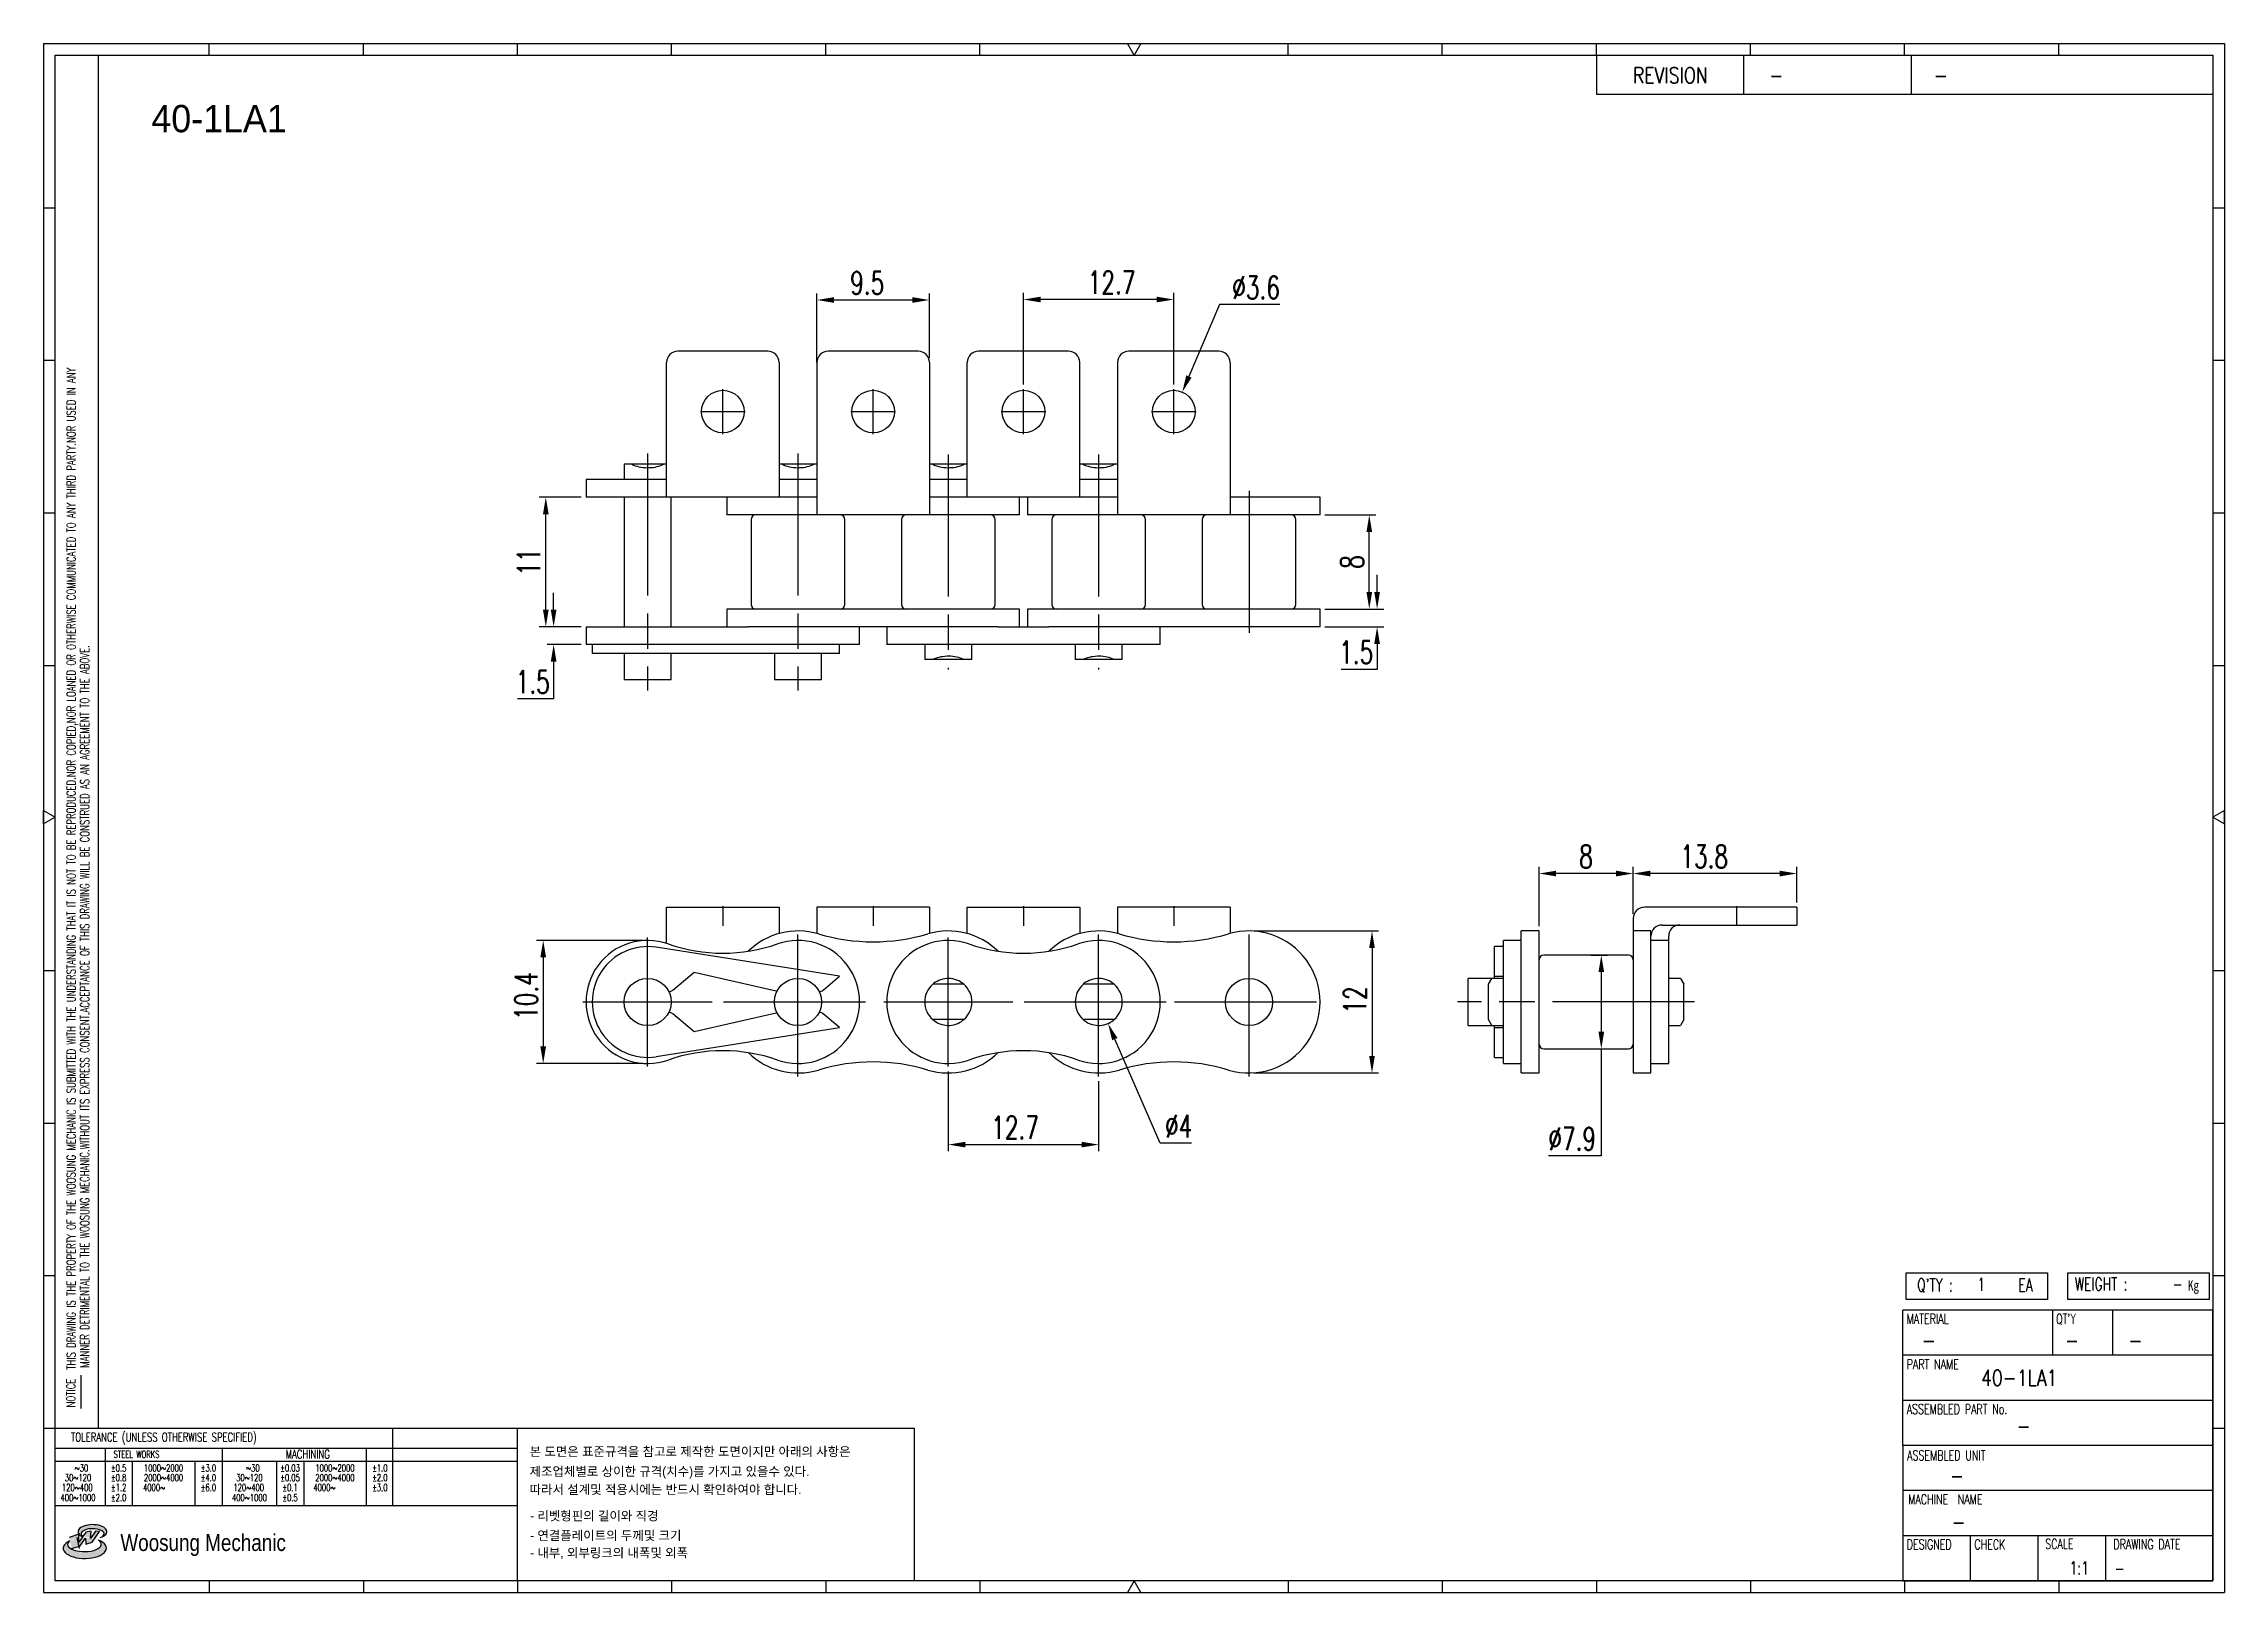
# Model space of a CAD drawing. Header units: millimetres. Extents: x 333 to 518, y 59 to 190.
import ezdxf
from ezdxf.enums import TextEntityAlignment as Align

# ---------------------------------------------------------------- set-up
doc = ezdxf.new("R2010")
doc.units = ezdxf.units.MM
doc.linetypes.add('AM_ISO08W050', pattern=[18, 12, -1.5, 3, -1.5])
doc.layers.get('Defpoints').update_dxf_attribs({"color": 80})
doc.layers.add('CL1', color=140, linetype='AM_ISO08W050', lineweight=25)
for name, color, linetype in [('S-DIM', 7, 'Continuous'), ('TITLE', 7, 'Continuous'), ('도면레이아웃', 7, 'Continuous')]:
    doc.layers.add(name, color=color, linetype=linetype)
doc.styles.add('HAN', font='ROMANS.shx', dxfattribs={"width": 0.7, "bigfont": 'whgtxt.shx'})
doc.styles.add('HKD_ST2', font='romans.shx', dxfattribs={"width": 0.7, "height": 4, "bigfont": '@extfont2.shx'})
doc.styles.add('HSG', font='SIMPLEX.shx', dxfattribs={"width": 0.7, "bigfont": 'HSG.shx'})
doc.styles.add('MtXpl_', font='Gulim.ttf')
doc.styles.add('SLDTEXTSTYLE4', font='arial.ttf', dxfattribs={"width": 0.8})
doc.dimstyles.new('AP0.8', dxfattribs={"dimscale": 0.8, "dimtxt": 2.4, "dimasz": 1.8, "dimexe": 0.7, "dimexo": 0.5, "dimgap": 0.6, "dimtad": 1, "dimtoh": 1, "dimdec": 1, "dimrnd": 0.01, "dimzin": 9, "dimdsep": 46, "dimtxsty": 'HSG', "dimcen": 0, "dimclrd": 251, "dimclre": 251, "dimclrt": 60, "dimazin": 2, "dimtp": 1, "dimtm": 1, "dimtfac": 0.5, "dimtdec": 1, "dimtofl": 0, "dimtmove": 0, "dimatfit": 3, "dimfxl": 0, "dimtvp": 1, "dimtolj": 2, "dimlwd": -1, "dimlwe": -1, "dimarcsym": 0})

# ---------------------------------------------------------------- blocks, each defined once
blk = doc.blocks.new('MAST')
at = {"layer": '도면레이아웃'}
h = blk.add_hatch(color=10, dxfattribs=at)
h.paths.add_polyline_path([(1.544, 35.177), (1.554, 34.966), (1.779, 35.034), (2.054, 35.422), (1.908, 35.446), (1.728, 35.167), (1.741, 35.439), (1.547, 35.405), (1.292, 35.041), (1.295, 35.33), (0.943, 35.208), (1.03, 34.8), (1.336, 34.885)])
edge = h.paths.add_edge_path()
edge.add_ellipse((1.795, 35.421), major_axis=(-0.53, 0), ratio=0.487785, start_angle=122.36065, end_angle=403.39574)
edge.add_line((1.411, 35.244), (1.419, 35.261))
edge.add_ellipse((1.798, 35.344), major_axis=(-0.423, 0), ratio=0.444396, start_angle=131.58977, end_angle=386.19408, ccw=False)
edge = h.paths.add_edge_path()
edge.add_ellipse((1.512, 34.815), major_axis=(-0.793, 0), ratio=0.480113, start_angle=314.67633, end_angle=590.85213)
edge.add_ellipse((1.501, 34.958), major_axis=(-0.62, 0), ratio=0.43311, start_angle=331.7024, end_angle=574.42495, ccw=False)
at = {"color": 140}
for p, q in [((0, 90.118), (80.15, 90.118)), ((0, 90.118), (0, 33.191)), ((80.15, 90.118), (80.15, 33.191)), ((57.068, 89.693), (57.068, 88.246)), ((62.47, 89.693), (62.47, 88.246)), ((68.635, 89.693), (68.635, 88.246)), ((79.725, 88.246), (57.068, 88.246)), ((68.449, 43.961), (68.449, 44.936)), ((68.449, 44.936), (73.654, 44.936)), ((73.654, 44.936), (73.654, 43.961)), ((74.39, 43.961), (74.39, 44.936)), ((74.39, 44.936), (79.595, 44.936)), ((79.595, 44.936), (79.595, 43.961)), ((68.336, 38.59), (68.336, 43.563)), ((79.725, 43.563), (68.336, 43.563)), ((73.654, 43.961), (68.449, 43.961)), ((73.827, 43.563), (73.827, 41.905)), ((79.595, 43.961), (74.39, 43.961)), ((76.037, 43.563), (76.037, 41.905)), ((79.725, 38.59), (79.725, 43.563)), ((79.725, 41.905), (68.336, 41.905)), ((79.725, 40.248), (68.336, 40.248)), ((68.336, 38.59), (68.336, 33.616)), ((79.725, 38.59), (68.336, 38.59)), ((79.725, 33.616), (79.725, 38.59)), ((79.725, 36.932), (68.336, 36.932)), ((79.725, 35.274), (68.336, 35.274)), ((70.822, 33.616), (70.822, 35.274)), ((73.309, 33.616), (73.309, 35.274)), ((75.796, 33.616), (75.796, 35.274)), ((0, 33.191), (80.15, 33.191)), ((68.336, 33.616), (79.725, 33.616))]:
    blk.add_line(p, q, dxfattribs=at)
for p, q in [((6.089, 89.693), (6.089, 90.118)), ((11.753, 89.693), (11.753, 90.118)), ((17.418, 89.693), (17.418, 90.118)), ((23.082, 89.693), (23.082, 90.118)), ((28.746, 89.693), (28.746, 90.118)), ((34.411, 89.693), (34.411, 90.118)), ((45.739, 89.693), (45.739, 90.118)), ((51.404, 89.693), (51.404, 90.118)), ((57.068, 89.693), (57.068, 90.118)), ((62.732, 89.693), (62.732, 90.118)), ((68.397, 89.693), (68.397, 90.118)), ((74.061, 89.693), (74.061, 90.118)), ((0, 84.085), (0.425, 84.085)), ((79.725, 84.085), (80.15, 84.085)), ((0, 78.478), (0.425, 78.478)), ((79.725, 78.478), (80.15, 78.478)), ((0, 72.87), (0.425, 72.87)), ((79.725, 72.87), (80.15, 72.87)), ((0, 67.262), (0.425, 67.262)), ((79.725, 67.262), (80.15, 67.262)), ((0, 56.047), (0.425, 56.047)), ((79.725, 56.047), (80.15, 56.047)), ((0, 50.439), (0.425, 50.439)), ((79.725, 50.439), (80.15, 50.439)), ((0, 44.832), (0.425, 44.832)), ((79.725, 44.832), (80.15, 44.832)), ((1.377, 39.947), (1.377, 41.174)), ((0, 39.224), (0.425, 39.224)), ((79.725, 39.224), (80.15, 39.224)), ((6.089, 33.616), (6.089, 33.191)), ((11.753, 33.616), (11.753, 33.191)), ((17.418, 33.616), (17.418, 33.191)), ((23.082, 33.616), (23.082, 33.191)), ((28.746, 33.616), (28.746, 33.191)), ((34.411, 33.616), (34.411, 33.191)), ((45.739, 33.616), (45.739, 33.191)), ((51.404, 33.616), (51.404, 33.191)), ((57.068, 33.616), (57.068, 33.191)), ((62.732, 33.616), (62.732, 33.191)), ((68.397, 33.616), (68.397, 33.191)), ((74.061, 33.616), (74.061, 33.191))]:
    blk.add_line(p, q)
at = {"color": 2}
for p, q in [((2.017, 39.224), (2.017, 89.693)), ((0.425, 39.224), (17.418, 39.224)), ((0.425, 38.487), (17.418, 38.487)), ((2.257, 38.487), (2.257, 36.382)), ((6.557, 38.5), (6.557, 36.382)), ((11.857, 38.487), (11.857, 36.382)), ((12.816, 39.224), (12.816, 36.382)), ((17.418, 33.616), (17.418, 39.224)), ((0.425, 38.012), (17.418, 38.012)), ((3.257, 38.012), (3.257, 36.382)), ((5.557, 38.012), (5.557, 36.382)), ((8.557, 38.012), (8.557, 36.382)), ((9.557, 38.026), (9.557, 36.382)), ((0.425, 36.382), (17.418, 36.382))]:
    blk.add_line(p, q, dxfattribs=at)
for points in [[(40.075, 89.693), (39.83, 90.118), (40.32, 90.118)], [(0.425, 61.679), (0, 61.433), (0, 61.924)], [(79.725, 61.679), (80.15, 61.433), (80.15, 61.924)], [(40.075, 33.616), (39.83, 33.191), (40.32, 33.191)]]:
    blk.add_lwpolyline(points, close=True)
at = {"color": 140}
blk.add_lwpolyline([(0.425, 89.693), (79.725, 89.693), (79.725, 33.616), (0.425, 33.616)], close=True, dxfattribs=at)
at = {"layer": '도면레이아웃'}
for p, q in [((1.295, 35.33), (0.943, 35.208)), ((1.547, 35.405), (1.292, 35.041)), ((1.292, 35.041), (1.295, 35.33)), ((1.741, 35.439), (1.547, 35.405)), ((1.908, 35.446), (1.728, 35.167)), ((1.728, 35.167), (1.741, 35.439)), ((1.779, 35.034), (2.054, 35.422)), ((2.054, 35.422), (1.908, 35.446)), ((1.03, 34.8), (1.336, 34.885)), ((1.224, 35.208), (1.311, 34.8)), ((1.224, 35.208), (1.224, 35.208)), ((1.336, 34.885), (1.544, 35.177)), ((1.419, 35.261), (1.411, 35.244)), ((1.544, 35.177), (1.554, 34.966)), ((1.554, 34.966), (1.779, 35.034))]:
    blk.add_line(p, q, dxfattribs=at)
for centre, major_axis, ratio, start_param, end_param in [((1.795, 35.421), (-0.53, 0), 0.487785, 2.135596, 7.040584), ((1.798, 35.344), (-0.423, 0), 0.444396, 2.296675, 6.740358), ((1.512, 34.815), (-0.793, 0), 0.480113, 5.492138, 10.312315), ((1.501, 34.958), (-0.62, 0), 0.43311, 5.789299, 10.025607)]:
    blk.add_ellipse(centre, major_axis=major_axis, ratio=ratio, start_param=start_param, end_param=end_param, dxfattribs=at)
for s, height, style, width, p in [('REVISION', 0.5806, 'HAN', 0.8, (58.415, 88.664)), ('-', 0.581, 'HAN', 0.8, (63.426, 88.664)), ('-', 0.581, 'HAN', 0.8, (69.468, 88.664)), ("Q'TY : ", 0.4746, 'HKD_ST2', 0.7, (68.857, 44.253)), ('1', 0.475, 'HKD_ST2', 0.7, (71.071, 44.275)), ('EA', 0.4746, 'HKD_ST2', 0.7, (72.578, 44.253)), ('WEIGHT : ', 0.4746, 'HKD_ST2', 0.7, (74.65, 44.286)), ('-', 0.581, 'HAN', 0.8, (69.029, 42.157)), ('-', 0.581, 'HAN', 0.8, (74.289, 42.157)), ('-', 0.581, 'HAN', 0.8, (76.623, 42.157)), ('-', 0.581, 'HAN', 0.8, (72.515, 39.013)), ('-', 0.581, 'HAN', 0.8, (70.067, 37.189)), ('-', 0.581, 'HAN', 0.8, (70.126, 35.48)), ('1:1', 0.4746, 'HKD_ST2', 0.7, (74.458, 33.848)), ('-', 0.475, 'HKD_ST2', 0.7, (76.112, 33.837))]:
    blk.add_text(s, height=height, dxfattribs=dict(style=style, width=width)).set_placement(p)
at = {"color": 6, "style": 'HKD_ST2', "width": 0.7}
for s, p in [(' THIS DRAWING IS THE PROPERTY OF THE WOOSUNG MECHANIC IS SUBMITTED WITH THE UNDERSTANDING THAT IT IS NOT TO BE REPRODUCED.NOR COPIED,NOR LOANED OR OTHERWISE COMMUNICATED TO ANY THIRD PARTY.NOR USED IN ANY', (1.173, 41.217)), ('MANNER DETRIMENTAL TO THE WOOSUNG MECHANIC.WITHOUT ITS EXPRESS CONSENT.ACCEPTANCE OF THIS DRAWING WILL BE CONSTRUED AS AN AGREEMENT TO THE ABOVE.', (1.672, 41.447))]:
    blk.add_text(s, height=0.326266, rotation=90, dxfattribs=at).set_placement(p)
at = {"style": 'HKD_ST2', "width": 0.7}
blk.add_text('-', height=0.475, dxfattribs=at).set_placement((78.613, 44.286), align=Align.RIGHT)
at = {"color": 254, "style": 'HKD_ST2', "width": 0.7}
for s, height, p in [('MATERIAL', 0.3651, (68.474, 43.425)), ("QT'Y", 0.3651, (73.965, 43.425)), ('PART NAME', 0.3651, (68.474, 41.756)), ('ASSEMBLED PART No.', 0.36511, (68.474, 40.109)), ('ASSEMBLED UNIT', 0.36511, (68.49, 38.408)), ('MACHINE  NAME', 0.36511, (68.532, 36.794)), ('DESIGNED', 0.3651, (68.474, 35.136)), ('CHECK', 0.3651, (70.961, 35.136)), ('SCALE', 0.3651, (73.566, 35.153)), ('DRAWING DATE', 0.36511, (76.071, 35.141))]:
    blk.add_text(s, height=height, dxfattribs=at).set_placement(p, align=Align.TOP_LEFT)
at = {"style": 'HKD_ST2', "width": 0.7}
blk.add_text('NOTICE', height=0.3263, rotation=90, dxfattribs=at).set_placement((1.163, 39.988))
blk.add_text('TOLERANCE (UNLESS OTHERWISE SPECIFIED)', height=0.32627, dxfattribs=at).set_placement((4.417, 38.896), align=Align.MIDDLE_CENTER)
at = {"color": 4, "style": 'HKD_ST2', "width": 0.7}
for s, height, p in [('%%12630', 0.261, (1.389, 37.762)), ('1000%%1262000', 0.26101, (4.407, 37.762)), ('%%12630', 0.261, (7.689, 37.762)), ('1000%%1262000', 0.26101, (10.707, 37.762)), ('120%%126400', 0.26101, (1.237, 37.045)), ('30%%126120', 0.261, (1.263, 37.411)), ('4000%%126', 0.261, (4.061, 37.045)), ('2000%%1264000', 0.26101, (4.407, 37.411)), ('120%%126400', 0.26101, (7.537, 37.045)), ('30%%126120', 0.261, (7.563, 37.411)), ('4000%%126', 0.261, (10.321, 37.045)), ('2000%%1264000', 0.26101, (10.707, 37.411)), ('400%%1261000', 0.26101, (1.263, 36.67)), ('400%%1261000', 0.26101, (7.563, 36.67))]:
    blk.add_text(s, height=height, dxfattribs=at).set_placement(p, align=Align.MIDDLE_CENTER)
for s, height, p in [('%%P0.5', 0.261, (2.757, 37.762)), ('STEEL WORKS', 0.26101, (3.416, 38.268)), ('%%P3.0', 0.261, (6.057, 37.762)), ('%%P0.03', 0.261, (9.057, 37.762)), ('MACHINING', 0.3263, (9.707, 38.27)), ('%%P1.0', 0.261, (12.357, 37.762)), ('%%P0.8', 0.261, (2.757, 37.411)), ('%%P1.2', 0.261, (2.757, 37.045)), ('%%P4.0', 0.261, (6.057, 37.411)), ('%%P6.0', 0.261, (6.057, 37.045)), ('%%P0.05', 0.261, (9.057, 37.411)), ('%%P0.1', 0.261, (9.057, 37.045)), ('%%P2.0', 0.261, (12.357, 37.411)), ('%%P3.0', 0.261, (12.357, 37.045)), ('%%P2.0', 0.261, (2.757, 36.67)), ('%%P0.5', 0.261, (9.057, 36.67))]:
    blk.add_text(s, height=height, dxfattribs=at).set_placement(p, align=Align.MIDDLE)
at = {"color": 1, "style": 'SLDTEXTSTYLE4', "width": 0.8}
blk.add_text('Woosung Mechanic', height=0.61957, dxfattribs=at).set_placement((2.822, 34.711))
at = {"layer": 'TITLE', "width": 0.8}
blk.add_text('Kg', height=0.3789, dxfattribs=at).set_placement((78.807, 44.286))
blk = doc.blocks.new('*D2')
at = {"layer": 'Defpoints', "color": 0, "transparency": 16777216}
for p in [(441.29, 142.12), (446.11, 142.12), (441.29, 140.62)]:
    blk.add_point(p, dxfattribs=at)
at = {"layer": 'S-DIM', "color": 251, "linetype": 'ByBlock', "transparency": 16777216}
for p, q in [((446.11, 143.56), (446.11, 145)), ((441.69, 142.12), (446.67, 142.12)), ((441.69, 140.62), (446.67, 140.62)), ((446.11, 139.18), (446.11, 137.03)), ((446.11, 137.03), (443.07, 137.03))]:
    blk.add_line(p, q, dxfattribs=at)
at = {"layer": 'S-DIM', "color": 251, "transparency": 16777216}
for points in [[(445.87, 143.56), (446.35, 143.56), (446.11, 142.12)], [(445.87, 139.18), (446.35, 139.18), (446.11, 140.62)]]:
    blk.add_solid(points, dxfattribs=at)
at = {"layer": 'S-DIM', "color": 60, "transparency": 16777216, "insert": (444.35, 138.47), "char_height": 1.92, "attachment_point": 5, "style": 'HSG'}
blk.add_mtext('\\A2;1.5', dxfattribs=at)
blk = doc.blocks.new('*D3')
at = {"layer": 'Defpoints', "color": 0, "transparency": 16777216}
for p in [(441.29, 150.07), (445.45, 150.07), (441.29, 142.12)]:
    blk.add_point(p, dxfattribs=at)
at = {"layer": 'S-DIM', "color": 251, "linetype": 'ByBlock', "transparency": 16777216}
for p, q in [((441.69, 150.07), (446.01, 150.07)), ((445.45, 143.56), (445.45, 148.63)), ((441.69, 142.12), (446.01, 142.12))]:
    blk.add_line(p, q, dxfattribs=at)
at = {"layer": 'S-DIM', "color": 251, "transparency": 16777216}
for points in [[(445.21, 148.63), (445.69, 148.63), (445.45, 150.07)], [(445.21, 143.56), (445.69, 143.56), (445.45, 142.12)]]:
    blk.add_solid(points, dxfattribs=at)
at = {"layer": 'S-DIM', "color": 60, "transparency": 16777216, "insert": (444.01, 146.1), "char_height": 1.92, "attachment_point": 5, "rotation": 90, "style": 'HSG'}
blk.add_mtext('\\A2;8', dxfattribs=at)
blk = doc.blocks.new('*D4')
at = {"layer": 'Defpoints', "color": 0, "transparency": 16777216}
for p in [(416.24, 168.27), (416.24, 160.69), (428.94, 160.69)]:
    blk.add_point(p, dxfattribs=at)
at = {"layer": 'S-DIM', "color": 251, "linetype": 'ByBlock', "transparency": 16777216}
for p, q in [((416.24, 161.09), (416.24, 168.83)), ((427.5, 168.27), (417.68, 168.27)), ((428.94, 161.09), (428.94, 168.83))]:
    blk.add_line(p, q, dxfattribs=at)
at = {"layer": 'S-DIM', "color": 251, "transparency": 16777216}
for points in [[(417.68, 168.51), (417.68, 168.03), (416.24, 168.27)], [(427.5, 168.51), (427.5, 168.03), (428.94, 168.27)]]:
    blk.add_solid(points, dxfattribs=at)
at = {"layer": 'S-DIM', "color": 60, "transparency": 16777216, "insert": (423.68, 169.71), "char_height": 1.92, "attachment_point": 5, "style": 'HSG'}
blk.add_mtext('\\A2;12.7', dxfattribs=at)
blk = doc.blocks.new('*D5')
at = {"layer": 'Defpoints', "color": 0, "transparency": 16777216}
for p in [(398.79, 168.23), (398.79, 162.56), (408.29, 162.95)]:
    blk.add_point(p, dxfattribs=at)
at = {"layer": 'S-DIM', "color": 251, "linetype": 'ByBlock', "transparency": 16777216}
for p, q in [((398.79, 162.96), (398.79, 168.79)), ((406.85, 168.23), (400.23, 168.23)), ((408.29, 163.35), (408.29, 168.79))]:
    blk.add_line(p, q, dxfattribs=at)
at = {"layer": 'S-DIM', "color": 251, "transparency": 16777216}
for points in [[(400.23, 168.47), (400.23, 167.99), (398.79, 168.23)], [(406.85, 168.47), (406.85, 167.99), (408.29, 168.23)]]:
    blk.add_solid(points, dxfattribs=at)
at = {"layer": 'S-DIM', "color": 60, "transparency": 16777216, "insert": (403.04, 169.67), "char_height": 1.92, "attachment_point": 5, "style": 'HSG'}
blk.add_mtext('\\A2;9.5', dxfattribs=at)
blk = doc.blocks.new('*D6')
at = {"layer": 'Defpoints', "color": 0, "transparency": 16777216}
for p in [(376.55, 140.62), (379.29, 140.62), (379.29, 139.12)]:
    blk.add_point(p, dxfattribs=at)
at = {"layer": 'S-DIM', "color": 251, "linetype": 'ByBlock', "transparency": 16777216}
for p, q in [((376.55, 142.06), (376.55, 143.5)), ((378.89, 140.62), (375.99, 140.62)), ((378.89, 139.12), (375.99, 139.12)), ((376.55, 137.68), (376.55, 134.53)), ((376.55, 134.53), (373.51, 134.53))]:
    blk.add_line(p, q, dxfattribs=at)
at = {"layer": 'S-DIM', "color": 251, "transparency": 16777216}
for points in [[(376.31, 142.06), (376.79, 142.06), (376.55, 140.62)], [(376.31, 137.68), (376.79, 137.68), (376.55, 139.12)]]:
    blk.add_solid(points, dxfattribs=at)
at = {"layer": 'S-DIM', "color": 60, "transparency": 16777216, "insert": (374.79, 135.97), "char_height": 1.92, "attachment_point": 5, "style": 'HSG'}
blk.add_mtext('\\A2;1.5', dxfattribs=at)
blk = doc.blocks.new('*D7')
at = {"layer": 'Defpoints', "color": 0, "transparency": 16777216}
for p in [(375.89, 151.57), (379.29, 151.57), (379.29, 140.62)]:
    blk.add_point(p, dxfattribs=at)
at = {"layer": 'S-DIM', "color": 251, "linetype": 'ByBlock', "transparency": 16777216}
for p, q in [((378.89, 151.57), (375.33, 151.57)), ((375.89, 142.06), (375.89, 150.13)), ((378.89, 140.62), (375.33, 140.62))]:
    blk.add_line(p, q, dxfattribs=at)
at = {"layer": 'S-DIM', "color": 251, "transparency": 16777216}
for points in [[(375.65, 150.13), (376.13, 150.13), (375.89, 151.57)], [(375.65, 142.06), (376.13, 142.06), (375.89, 140.62)]]:
    blk.add_solid(points, dxfattribs=at)
at = {"layer": 'S-DIM', "color": 60, "transparency": 16777216, "insert": (374.45, 146.1), "char_height": 1.92, "attachment_point": 5, "rotation": 90, "style": 'HSG'}
blk.add_mtext('\\A2;11', dxfattribs=at)
blk = doc.blocks.new('*D8')
at = {"layer": 'Defpoints', "color": 0, "transparency": 16777216}
for p in [(384.49, 114.13), (375.67, 103.73), (384.49, 103.73)]:
    blk.add_point(p, dxfattribs=at)
at = {"layer": 'S-DIM', "color": 251, "linetype": 'ByBlock', "transparency": 16777216}
for p, q in [((384.09, 114.13), (375.11, 114.13)), ((375.67, 112.69), (375.67, 105.17)), ((384.09, 103.73), (375.11, 103.73))]:
    blk.add_line(p, q, dxfattribs=at)
at = {"layer": 'S-DIM', "color": 251, "transparency": 16777216}
for points in [[(375.43, 112.69), (375.91, 112.69), (375.67, 114.13)], [(375.43, 105.17), (375.91, 105.17), (375.67, 103.73)]]:
    blk.add_solid(points, dxfattribs=at)
at = {"layer": 'S-DIM', "color": 60, "transparency": 16777216, "insert": (374.23, 109.43), "char_height": 1.92, "attachment_point": 5, "rotation": 90, "style": 'HSG'}
blk.add_mtext('\\A2;10.4', dxfattribs=at)
blk = doc.blocks.new('*D9')
at = {"layer": 'Defpoints', "color": 0, "transparency": 16777216}
for p in [(435.29, 114.93), (435.29, 102.93), (445.68, 102.93)]:
    blk.add_point(p, dxfattribs=at)
at = {"layer": 'S-DIM', "color": 251, "linetype": 'ByBlock', "transparency": 16777216}
for p, q in [((435.69, 114.93), (446.24, 114.93)), ((445.68, 113.49), (445.68, 104.37)), ((435.69, 102.93), (446.24, 102.93))]:
    blk.add_line(p, q, dxfattribs=at)
at = {"layer": 'S-DIM', "color": 251, "transparency": 16777216}
for points in [[(445.44, 113.49), (445.92, 113.49), (445.68, 114.93)], [(445.44, 104.37), (445.92, 104.37), (445.68, 102.93)]]:
    blk.add_solid(points, dxfattribs=at)
at = {"layer": 'S-DIM', "color": 60, "transparency": 16777216, "insert": (444.24, 109.1), "char_height": 1.92, "attachment_point": 5, "rotation": 90, "style": 'HSG'}
blk.add_mtext('\\A2;12', dxfattribs=at)
blk = doc.blocks.new('*D10')
at = {"layer": 'Defpoints', "color": 0, "transparency": 16777216}
for p in [(467.74, 119.78), (481.56, 116.93), (467.74, 115.98)]:
    blk.add_point(p, dxfattribs=at)
at = {"layer": 'S-DIM', "color": 251, "linetype": 'ByBlock', "transparency": 16777216}
for p, q in [((467.74, 116.38), (467.74, 120.34)), ((480.12, 119.78), (469.18, 119.78)), ((481.56, 117.33), (481.56, 120.34))]:
    blk.add_line(p, q, dxfattribs=at)
at = {"layer": 'S-DIM', "color": 251, "transparency": 16777216}
for points in [[(469.18, 120.02), (469.18, 119.54), (467.74, 119.78)], [(480.12, 120.02), (480.12, 119.54), (481.56, 119.78)]]:
    blk.add_solid(points, dxfattribs=at)
at = {"layer": 'S-DIM', "color": 60, "transparency": 16777216, "insert": (473.74, 121.22), "char_height": 1.92, "attachment_point": 5, "style": 'HSG'}
blk.add_mtext('\\A2;13.8', dxfattribs=at)
blk = doc.blocks.new('*D11')
at = {"layer": 'Defpoints', "color": 0, "transparency": 16777216}
for p in [(459.79, 119.78), (459.79, 114.93), (467.74, 115.98)]:
    blk.add_point(p, dxfattribs=at)
at = {"layer": 'S-DIM', "color": 251, "linetype": 'ByBlock', "transparency": 16777216}
for p, q in [((459.79, 115.33), (459.79, 120.34)), ((466.3, 119.78), (461.23, 119.78)), ((467.74, 116.38), (467.74, 120.34))]:
    blk.add_line(p, q, dxfattribs=at)
at = {"layer": 'S-DIM', "color": 251, "transparency": 16777216}
for points in [[(461.23, 120.02), (461.23, 119.54), (459.79, 119.78)], [(466.3, 120.02), (466.3, 119.54), (467.74, 119.78)]]:
    blk.add_solid(points, dxfattribs=at)
at = {"layer": 'S-DIM', "color": 60, "transparency": 16777216, "insert": (463.76, 121.22), "char_height": 1.92, "attachment_point": 5, "style": 'HSG'}
blk.add_mtext('\\A2;8', dxfattribs=at)
blk = doc.blocks.new('*D12')
at = {"layer": 'Defpoints', "color": 0, "transparency": 16777216}
for p in [(409.89, 103.47), (422.59, 102.63), (422.59, 96.88)]:
    blk.add_point(p, dxfattribs=at)
at = {"layer": 'S-DIM', "color": 251, "linetype": 'ByBlock', "transparency": 16777216}
for p, q in [((409.89, 103.07), (409.89, 96.32)), ((422.59, 102.23), (422.59, 96.32)), ((411.33, 96.88), (421.15, 96.88))]:
    blk.add_line(p, q, dxfattribs=at)
at = {"layer": 'S-DIM', "color": 251, "transparency": 16777216}
for points in [[(411.33, 97.12), (411.33, 96.64), (409.89, 96.88)], [(421.15, 97.12), (421.15, 96.64), (422.59, 96.88)]]:
    blk.add_solid(points, dxfattribs=at)
at = {"layer": 'S-DIM', "color": 60, "transparency": 16777216, "insert": (415.53, 98.32), "char_height": 1.92, "attachment_point": 5, "style": 'HSG'}
blk.add_mtext('\\A2;12.7', dxfattribs=at)
blk = doc.blocks.new('*D13')
at = {"layer": 'Defpoints', "color": 0, "transparency": 16777216}
for p in [(421.8, 110.75), (423.38, 107.11)]:
    blk.add_point(p, dxfattribs=at)
at = {"layer": 'S-DIM', "color": 251, "linetype": 'ByBlock', "transparency": 16777216}
for p, q in [((427.78, 96.99), (423.96, 105.79)), ((430.44, 96.99), (427.78, 96.99))]:
    blk.add_line(p, q, dxfattribs=at)
blk.add_arc((422.59, 108.93), 1.99, 277.3444, 299.8639, dxfattribs=at)
at = {"layer": 'S-DIM', "color": 251, "transparency": 16777216}
blk.add_solid([(424.18, 105.89), (423.73, 105.7), (423.38, 107.11)], dxfattribs=at)
at = {"layer": 'S-DIM', "color": 60, "transparency": 16777216, "insert": (429.35, 98.43), "char_height": 1.92, "attachment_point": 5, "style": 'HSG'}
blk.add_mtext('\\A2;∅4', dxfattribs=at)
blk = doc.blocks.new('*D14')
at = {"layer": 'Defpoints', "color": 0, "transparency": 16777216}
for p in [(463.76, 112.89), (463.76, 104.97), (465.05, 104.97)]:
    blk.add_point(p, dxfattribs=at)
at = {"layer": 'S-DIM', "color": 251, "linetype": 'ByBlock', "transparency": 16777216}
for p, q in [((464.16, 112.89), (465.61, 112.89)), ((465.05, 111.45), (465.05, 106.41)), ((464.16, 104.97), (465.61, 104.97)), ((465.05, 104.97), (465.05, 95.93)), ((465.05, 95.93), (460.6, 95.93))]:
    blk.add_line(p, q, dxfattribs=at)
at = {"layer": 'S-DIM', "color": 251, "transparency": 16777216}
for points in [[(464.81, 111.45), (465.29, 111.45), (465.05, 112.89)], [(464.81, 106.41), (465.29, 106.41), (465.05, 104.97)]]:
    blk.add_solid(points, dxfattribs=at)
at = {"layer": 'S-DIM', "color": 60, "transparency": 16777216, "insert": (462.59, 97.37), "char_height": 1.92, "attachment_point": 5, "style": 'HSG'}
blk.add_mtext('\\A2;%%c7.9', dxfattribs=at)
blk = doc.blocks.new('*D15')
at = {"layer": 'Defpoints', "color": 0, "transparency": 16777216}
for p in [(429.65, 160.45), (428.23, 157.14)]:
    blk.add_point(p, dxfattribs=at)
at = {"layer": 'S-DIM', "color": 251, "linetype": 'ByBlock', "transparency": 16777216}
for p, q in [((432.81, 167.84), (430.21, 161.78)), ((437.88, 167.84), (432.81, 167.84))]:
    blk.add_line(p, q, dxfattribs=at)
at = {"layer": 'S-DIM', "color": 251, "transparency": 16777216}
blk.add_solid([(429.99, 161.87), (430.44, 161.68), (429.65, 160.45)], dxfattribs=at)
at = {"layer": 'S-DIM', "color": 60, "transparency": 16777216, "insert": (435.89, 169.28), "char_height": 1.92, "attachment_point": 5, "style": 'HSG'}
blk.add_mtext('\\A2;∅3.6', dxfattribs=at)

msp = doc.modelspace()

# ---------------------------------------------------------------- linework, layer by layer
for p, q in [((386.09, 151.57), (386.09, 162.95)), ((394.64, 163.9), (387.04, 163.9)), ((395.59, 162.95), (395.59, 151.57)), ((398.79, 162.95), (398.79, 150.07)), ((407.34, 163.9), (399.74, 163.9)), ((408.29, 162.95), (408.29, 150.07)), ((411.49, 151.57), (411.49, 162.95)), ((420.04, 163.9), (412.44, 163.9)), ((420.99, 151.57), (420.99, 162.95)), ((424.19, 162.95), (424.19, 150.07)), ((432.74, 163.9), (425.14, 163.9)), ((433.69, 162.95), (433.69, 150.07)), ((386.09, 153.07), (379.29, 153.07)), ((379.29, 153.07), (379.29, 151.57)), ((382.5, 154.35), (382.5, 153.07)), ((386.09, 154.35), (382.5, 154.35)), ((383.18, 154.35), (383.31, 154.29)), ((383.31, 154.29), (383.45, 154.23)), ((383.45, 154.23), (383.61, 154.18)), ((383.61, 154.18), (383.76, 154.14)), ((383.76, 154.14), (383.93, 154.11)), ((383.93, 154.11), (384.1, 154.09)), ((384.1, 154.09), (384.27, 154.07)), ((384.27, 154.07), (384.44, 154.06)), ((384.44, 154.06), (384.61, 154.07)), ((384.61, 154.07), (384.79, 154.08)), ((384.79, 154.08), (384.96, 154.09)), ((384.96, 154.09), (385.12, 154.12)), ((385.12, 154.12), (385.28, 154.16)), ((385.28, 154.16), (385.44, 154.2)), ((385.44, 154.2), (385.59, 154.25)), ((385.59, 154.25), (385.73, 154.31)), ((385.73, 154.31), (385.8, 154.35)), ((398.79, 154.35), (395.59, 154.35)), ((398.79, 153.07), (395.59, 153.07)), ((395.88, 154.35), (396.01, 154.29)), ((396.01, 154.29), (396.15, 154.23)), ((396.15, 154.23), (396.31, 154.18)), ((396.31, 154.18), (396.46, 154.14)), ((396.46, 154.14), (396.63, 154.11)), ((396.63, 154.11), (396.8, 154.09)), ((396.8, 154.09), (396.97, 154.07)), ((396.97, 154.07), (397.14, 154.06)), ((397.14, 154.06), (397.31, 154.07)), ((397.31, 154.07), (397.49, 154.08)), ((397.49, 154.08), (397.66, 154.09)), ((397.66, 154.09), (397.82, 154.12)), ((397.82, 154.12), (397.98, 154.16)), ((397.98, 154.16), (398.14, 154.2)), ((398.14, 154.2), (398.29, 154.25)), ((398.29, 154.25), (398.43, 154.31)), ((398.43, 154.31), (398.5, 154.35)), ((411.49, 154.35), (408.29, 154.35)), ((411.49, 153.07), (408.29, 153.07)), ((408.58, 154.35), (408.71, 154.29)), ((408.71, 154.29), (408.85, 154.23)), ((408.85, 154.23), (409.01, 154.18)), ((409.01, 154.18), (409.16, 154.14)), ((409.16, 154.14), (409.33, 154.11)), ((409.33, 154.11), (409.5, 154.09)), ((409.5, 154.09), (409.67, 154.07)), ((409.67, 154.07), (409.84, 154.06)), ((409.84, 154.06), (410.01, 154.07)), ((410.01, 154.07), (410.19, 154.08)), ((410.19, 154.08), (410.36, 154.09)), ((410.36, 154.09), (410.52, 154.12)), ((410.52, 154.12), (410.68, 154.16)), ((410.68, 154.16), (410.84, 154.2)), ((410.84, 154.2), (410.99, 154.25)), ((410.99, 154.25), (411.13, 154.31)), ((411.13, 154.31), (411.2, 154.35)), ((424.19, 154.35), (420.99, 154.35)), ((424.19, 153.07), (420.99, 153.07)), ((421.28, 154.35), (421.41, 154.29)), ((421.41, 154.29), (421.55, 154.23)), ((421.55, 154.23), (421.71, 154.18)), ((421.71, 154.18), (421.86, 154.14)), ((421.86, 154.14), (422.03, 154.11)), ((422.03, 154.11), (422.2, 154.09)), ((422.2, 154.09), (422.37, 154.07)), ((422.37, 154.07), (422.54, 154.06)), ((422.54, 154.06), (422.71, 154.07)), ((422.71, 154.07), (422.89, 154.08)), ((422.89, 154.08), (423.06, 154.09)), ((423.06, 154.09), (423.22, 154.12)), ((423.22, 154.12), (423.38, 154.16)), ((423.38, 154.16), (423.54, 154.2)), ((423.54, 154.2), (423.69, 154.25)), ((423.69, 154.25), (423.83, 154.31)), ((423.83, 154.31), (423.9, 154.35)), ((395.59, 151.57), (379.29, 151.57)), ((382.5, 151.57), (382.5, 140.62)), ((386.47, 140.62), (386.47, 151.57)), ((391.19, 151.57), (391.19, 150.07)), ((398.79, 151.57), (395.59, 151.57)), ((411.49, 151.57), (408.29, 151.57)), ((420.99, 151.57), (411.49, 151.57)), ((415.89, 150.07), (415.89, 151.57)), ((416.59, 151.57), (416.59, 150.07)), ((424.19, 151.57), (420.99, 151.57)), ((441.29, 151.57), (433.69, 151.57)), ((441.29, 150.07), (441.29, 151.57)), ((415.89, 150.07), (391.19, 150.07)), ((393.23, 149.68), (393.23, 142.52)), ((401.15, 142.52), (401.15, 149.68)), ((405.93, 149.68), (405.93, 142.52)), ((413.85, 142.52), (413.85, 149.68)), ((441.29, 150.07), (416.59, 150.07)), ((418.63, 149.68), (418.63, 142.52)), ((426.55, 142.52), (426.55, 149.68)), ((431.33, 149.68), (431.33, 142.52)), ((439.25, 142.52), (439.25, 149.68)), ((415.89, 142.12), (391.19, 142.12)), ((391.19, 142.12), (391.19, 140.62)), ((415.89, 140.62), (415.89, 142.12)), ((441.29, 142.12), (416.59, 142.12)), ((416.59, 142.12), (416.59, 140.62)), ((441.29, 140.62), (441.29, 142.12)), ((379.29, 140.62), (392.99, 140.62)), ((379.29, 140.62), (379.29, 139.12)), ((414.09, 140.62), (392.99, 140.62)), ((402.39, 139.12), (402.39, 140.62)), ((404.69, 140.62), (404.69, 139.12)), ((414.09, 140.62), (418.39, 140.62)), ((441.29, 140.62), (418.39, 140.62)), ((427.79, 139.12), (427.79, 140.62)), ((402.39, 139.12), (379.29, 139.12)), ((379.81, 139.12), (379.81, 138.37)), ((400.7, 138.37), (379.81, 138.37)), ((382.5, 138.37), (382.5, 136.15)), ((386.47, 136.15), (386.47, 138.37)), ((395.2, 138.37), (395.2, 136.15)), ((399.17, 136.15), (399.17, 138.37)), ((400.7, 138.37), (400.7, 139.12)), ((427.79, 139.12), (404.69, 139.12)), ((407.9, 139.12), (407.9, 137.85)), ((411.87, 137.85), (411.87, 139.12)), ((420.6, 139.12), (420.6, 137.85)), ((424.57, 137.85), (424.57, 139.12)), ((411.87, 137.85), (407.9, 137.85)), ((408.65, 137.89), (408.58, 137.85)), ((408.79, 137.94), (408.65, 137.89)), ((408.94, 138), (408.79, 137.94)), ((409.09, 138.04), (408.94, 138)), ((409.26, 138.08), (409.09, 138.04)), ((409.42, 138.1), (409.26, 138.08)), ((409.59, 138.12), (409.42, 138.1)), ((409.76, 138.13), (409.59, 138.12)), ((409.94, 138.14), (409.76, 138.13)), ((410.11, 138.13), (409.94, 138.14)), ((410.28, 138.11), (410.11, 138.13)), ((410.45, 138.09), (410.28, 138.11)), ((410.61, 138.06), (410.45, 138.09)), ((410.77, 138.02), (410.61, 138.06)), ((410.92, 137.97), (410.77, 138.02)), ((411.07, 137.91), (410.92, 137.97)), ((411.2, 137.85), (411.07, 137.91)), ((424.57, 137.85), (420.6, 137.85)), ((421.35, 137.89), (421.28, 137.85)), ((421.49, 137.94), (421.35, 137.89)), ((421.64, 138), (421.49, 137.94)), ((421.79, 138.04), (421.64, 138)), ((421.96, 138.08), (421.79, 138.04)), ((422.12, 138.1), (421.96, 138.08)), ((422.29, 138.12), (422.12, 138.1)), ((422.46, 138.13), (422.29, 138.12)), ((422.64, 138.14), (422.46, 138.13)), ((422.81, 138.13), (422.64, 138.14)), ((422.98, 138.11), (422.81, 138.13)), ((423.15, 138.09), (422.98, 138.11)), ((423.31, 138.06), (423.15, 138.09)), ((423.47, 138.02), (423.31, 138.06)), ((423.62, 137.97), (423.47, 138.02)), ((423.77, 137.91), (423.62, 137.97)), ((423.9, 137.85), (423.77, 137.91)), ((386.47, 136.15), (382.5, 136.15)), ((399.17, 136.15), (395.2, 136.15)), ((386.09, 116.93), (395.59, 116.93)), ((386.09, 113.88), (386.09, 116.93)), ((395.59, 116.93), (395.59, 114.71)), ((398.79, 116.93), (398.79, 114.71)), ((408.29, 116.93), (398.79, 116.93)), ((408.29, 116.93), (408.29, 114.71)), ((411.49, 116.93), (420.99, 116.93)), ((411.49, 114.71), (411.49, 116.93)), ((420.99, 116.93), (420.99, 114.71)), ((424.19, 116.93), (424.19, 114.71)), ((433.69, 116.93), (424.19, 116.93)), ((433.69, 116.93), (433.69, 114.71)), ((481.56, 116.93), (468.69, 116.93)), ((481.56, 116.93), (481.56, 115.43)), ((459.79, 114.93), (458.29, 114.93)), ((458.29, 102.93), (458.29, 114.93)), ((459.79, 102.93), (459.79, 114.93)), ((467.74, 115.98), (467.74, 102.93)), ((469.24, 114.93), (467.74, 114.93)), ((469.24, 102.93), (469.24, 114.93)), ((470.19, 115.43), (481.56, 115.43)), ((470.74, 103.73), (470.74, 114.48)), ((400.7, 111.1), (385.22, 113.55)), ((456.79, 113.61), (456.04, 113.61)), ((456.04, 110.92), (456.04, 113.61)), ((458.29, 114.13), (456.79, 114.13)), ((456.79, 103.73), (456.79, 114.13)), ((467.34, 112.89), (460.19, 112.89)), ((470.74, 114.13), (469.24, 114.13)), ((386.61, 109.93), (388.43, 111.46)), ((388.43, 111.46), (395.34, 109.88)), ((399.31, 109.93), (400.7, 111.1)), ((408.79, 110.59), (408.65, 110.48)), ((408.94, 110.67), (408.79, 110.59)), ((409.09, 110.75), (408.94, 110.67)), ((409.26, 110.81), (409.09, 110.75)), ((409.42, 110.86), (409.26, 110.81)), ((409.59, 110.89), (409.42, 110.86)), ((409.76, 110.91), (409.59, 110.89)), ((409.94, 110.92), (409.76, 110.91)), ((410.11, 110.9), (409.94, 110.92)), ((410.28, 110.88), (410.11, 110.9)), ((410.45, 110.84), (410.28, 110.88)), ((410.61, 110.78), (410.45, 110.84)), ((410.77, 110.71), (410.61, 110.78)), ((410.92, 110.63), (410.77, 110.71)), ((411.07, 110.53), (410.92, 110.63)), ((411.2, 110.42), (411.07, 110.53)), ((421.49, 110.59), (421.35, 110.48)), ((421.64, 110.67), (421.49, 110.59)), ((421.79, 110.75), (421.64, 110.67)), ((421.96, 110.81), (421.79, 110.75)), ((422.12, 110.86), (421.96, 110.81)), ((422.29, 110.89), (422.12, 110.86)), ((422.46, 110.91), (422.29, 110.89)), ((422.64, 110.92), (422.46, 110.91)), ((422.81, 110.9), (422.64, 110.92)), ((422.98, 110.88), (422.81, 110.9)), ((423.15, 110.84), (422.98, 110.88)), ((423.31, 110.78), (423.15, 110.84)), ((423.47, 110.71), (423.31, 110.78)), ((423.62, 110.63), (423.47, 110.71)), ((423.77, 110.53), (423.62, 110.63)), ((423.9, 110.42), (423.77, 110.53)), ((453.81, 106.95), (453.81, 110.92)), ((455.8, 110.92), (453.81, 110.92)), ((455.51, 110.42), (455.8, 110.92)), ((456.79, 110.92), (455.8, 110.92)), ((456.04, 111.1), (456.79, 111.1)), ((471.73, 110.92), (470.74, 110.92)), ((471.73, 110.92), (472.01, 110.42)), ((408.65, 110.48), (408.58, 110.42)), ((411.2, 110.42), (408.58, 110.42)), ((421.35, 110.48), (421.28, 110.42)), ((423.9, 110.42), (421.28, 110.42)), ((455.51, 107.44), (455.51, 110.42)), ((472.01, 107.44), (472.01, 110.42)), ((388.43, 106.41), (386.61, 107.93)), ((395.34, 107.98), (388.43, 106.41)), ((400.7, 106.76), (399.31, 107.93)), ((408.58, 107.44), (408.71, 107.33)), ((411.2, 107.44), (408.58, 107.44)), ((408.71, 107.33), (408.85, 107.24)), ((408.85, 107.24), (409.01, 107.15)), ((409.01, 107.15), (409.16, 107.08)), ((409.16, 107.08), (409.33, 107.03)), ((409.33, 107.03), (409.5, 106.99)), ((409.5, 106.99), (409.67, 106.96)), ((409.67, 106.96), (409.84, 106.95)), ((409.84, 106.95), (410.01, 106.95)), ((410.01, 106.95), (410.19, 106.97)), ((410.19, 106.97), (410.36, 107)), ((410.36, 107), (410.52, 107.05)), ((410.52, 107.05), (410.68, 107.11)), ((410.68, 107.11), (410.84, 107.19)), ((410.84, 107.19), (410.99, 107.28)), ((410.99, 107.28), (411.13, 107.38)), ((411.13, 107.38), (411.2, 107.44)), ((421.28, 107.44), (421.41, 107.33)), ((423.9, 107.44), (421.28, 107.44)), ((421.41, 107.33), (421.55, 107.24)), ((421.55, 107.24), (421.71, 107.15)), ((421.71, 107.15), (421.86, 107.08)), ((421.86, 107.08), (422.03, 107.03)), ((422.03, 107.03), (422.2, 106.99)), ((422.2, 106.99), (422.37, 106.96)), ((422.37, 106.96), (422.54, 106.95)), ((422.54, 106.95), (422.71, 106.95)), ((422.71, 106.95), (422.89, 106.97)), ((422.89, 106.97), (423.06, 107)), ((423.06, 107), (423.22, 107.05)), ((423.22, 107.05), (423.38, 107.11)), ((423.38, 107.11), (423.54, 107.19)), ((423.54, 107.19), (423.69, 107.28)), ((423.69, 107.28), (423.83, 107.38)), ((423.83, 107.38), (423.9, 107.44)), ((453.81, 106.95), (455.8, 106.95)), ((455.8, 106.95), (455.51, 107.44)), ((455.8, 106.95), (456.79, 106.95)), ((456.04, 104.25), (456.04, 106.95)), ((470.74, 106.95), (471.73, 106.95)), ((472.01, 107.44), (471.73, 106.95)), ((385.22, 104.31), (400.7, 106.76)), ((456.04, 106.76), (456.79, 106.76)), ((456.04, 104.25), (456.79, 104.25)), ((456.79, 103.73), (458.29, 103.73)), ((460.19, 104.97), (467.34, 104.97)), ((469.24, 103.73), (470.74, 103.73)), ((458.29, 102.93), (459.79, 102.93)), ((467.74, 102.93), (469.24, 102.93))]:
    msp.add_line(p, q)
at = {"color": 140}
msp.add_lwpolyline([(373.5, 72.92), (407.01, 72.92), (407.01, 60.03), (373.5, 60.03)], close=True, dxfattribs=at)
for centre, radius in [((390.84, 158.8), 1.8), ((403.54, 158.8), 1.8), ((416.24, 158.8), 1.8), ((428.94, 158.8), 1.8), ((384.49, 108.93), 1.99), ((397.19, 108.93), 1.99), ((435.29, 108.93), 1.99)]:
    msp.add_circle(centre, radius)
for centre, radius, start, end in [((387.04, 162.95), 0.95, 90, 180), ((394.64, 162.95), 0.95, 0, 90), ((399.74, 162.95), 0.95, 90, 180), ((407.34, 162.95), 0.95, 0, 90), ((412.44, 162.95), 0.95, 90, 180), ((420.04, 162.95), 0.95, 0, 90), ((425.14, 162.95), 0.95, 90, 180), ((432.74, 162.95), 0.95, 0, 90), ((393.63, 149.68), 0.397, 90, 180), ((400.75, 149.68), 0.397, 360, 90), ((406.33, 149.68), 0.397, 90, 180), ((413.45, 149.68), 0.397, 360, 90), ((419.03, 149.68), 0.397, 90, 180), ((426.15, 149.68), 0.397, 360, 90), ((431.73, 149.68), 0.397, 90, 180), ((438.85, 149.68), 0.397, 360, 90), ((393.63, 142.52), 0.397, 180, 270), ((400.75, 142.52), 0.397, 270, 0), ((406.33, 142.52), 0.397, 180, 270), ((413.45, 142.52), 0.397, 270, 0), ((419.03, 142.52), 0.397, 180, 270), ((426.15, 142.52), 0.397, 270, 0), ((431.73, 142.52), 0.397, 180, 270), ((438.85, 142.52), 0.397, 270, 0), ((468.69, 115.98), 0.95, 90, 180), ((397.19, 108.93), 6, 73.3282, 134.4604), ((403.54, 130.14), 16.13, 253.3282, 286.6718), ((409.89, 108.93), 6, 45.5396, 106.6718), ((422.59, 108.93), 6, 73.3282, 134.4604), ((428.94, 130.14), 16.13, 253.3282, 286.6718), ((435.29, 108.93), 6, 253.3282, 106.6718), ((470.19, 114.48), 0.95, 90, 180), ((471.69, 114.48), 0.95, 90, 180), ((384.49, 108.93), 5.2, 70.6253, 289.3747), ((384.49, 108.93), 4.68, 81, 279), ((390.84, 126.99), 13.94, 250.6253, 289.3747), ((397.19, 108.93), 5.2, 250.6253, 109.3747), ((409.89, 108.93), 5.2, 70.6253, 289.3747), ((416.24, 126.99), 13.94, 250.6253, 289.3747), ((422.59, 108.93), 5.2, 250.6253, 109.3747), ((460.19, 112.49), 0.397, 90, 180), ((467.34, 112.49), 0.397, 0, 90), ((386.27, 110.33), 0.52, 269.5113, 310), ((395.45, 110.39), 0.52, 257.155, 268.512), ((398.97, 110.33), 0.52, 269.5113, 310), ((409.89, 108.93), 1.99, 131.4096, 228.5904), ((409.89, 108.93), 1.99, 311.4096, 48.5904), ((422.59, 108.93), 1.98, 131.4096, 228.5904), ((422.59, 108.93), 1.99, 311.4096, 48.5904), ((386.27, 107.53), 0.52, 50, 90.4887), ((395.45, 107.47), 0.52, 91.488, 102.845), ((398.97, 107.53), 0.52, 50, 90.4887), ((460.19, 105.37), 0.397, 180, 270), ((467.34, 105.37), 0.397, 270, 0), ((390.84, 90.87), 13.94, 70.6253, 109.3747), ((397.19, 108.93), 6, 225.5396, 286.6718), ((403.54, 87.73), 16.13, 73.3282, 106.6718), ((409.89, 108.93), 6, 253.3282, 314.4604), ((416.24, 90.87), 13.94, 70.6253, 109.3747), ((422.59, 108.93), 6, 225.5396, 286.6718), ((428.94, 87.73), 16.13, 73.3282, 106.6718)]:
    msp.add_arc(centre, radius, start, end)
at = {"layer": 'CL1'}
for p, q in [((390.84, 156.91), (390.84, 160.69)), ((403.54, 156.91), (403.54, 160.69)), ((416.24, 156.91), (416.24, 160.69)), ((428.94, 156.91), (428.94, 160.69)), ((388.95, 158.8), (392.73, 158.8)), ((401.65, 158.8), (405.43, 158.8)), ((414.35, 158.8), (418.13, 158.8)), ((427.05, 158.8), (430.83, 158.8)), ((384.49, 155.26), (384.49, 135.24)), ((397.19, 155.26), (397.19, 135.24)), ((409.89, 155.17), (409.89, 137.02)), ((422.59, 155.17), (422.59, 137.02)), ((435.29, 152.12), (435.29, 140.08)), ((390.84, 117.01), (390.84, 115.36)), ((403.54, 117.01), (403.54, 115.36)), ((416.24, 117.01), (416.24, 115.36)), ((428.94, 117.01), (428.94, 115.36)), ((476.46, 117.01), (476.46, 115.36)), ((384.49, 103.47), (384.49, 114.39)), ((397.19, 102.63), (397.19, 115.23)), ((409.89, 103.47), (409.89, 114.39)), ((422.59, 102.63), (422.59, 115.23)), ((435.29, 102.63), (435.29, 115.23)), ((379.03, 108.93), (389.95, 108.93)), ((390.89, 108.93), (403.49, 108.93)), ((404.43, 108.93), (415.35, 108.93)), ((416.29, 108.93), (428.89, 108.93)), ((428.99, 108.93), (441.59, 108.93)), ((472.92, 108.93), (452.9, 108.93))]:
    msp.add_line(p, q, dxfattribs=at)

# ---------------------------------------------------------------- block references
at = {"color": 140, "xscale": 2.29835428307775, "yscale": 2.29835428307775, "zscale": 2.29835428307775}
msp.add_blockref('MAST', (333.47, -17.23), dxfattribs=at)

# ---------------------------------------------------------------- texts
at = {"color": 254, "style": 'MtXpl_'}
msp.add_text('40-1LA1', height=2.313, dxfattribs=at).set_placement((342.57, 182.4))
at = {"style": 'HAN', "width": 0.8}
msp.add_text('40-1LA1', height=1.334, dxfattribs=at).set_placement((497.13, 76.51))
at = {"color": 140, "style": 'MtXpl_'}
for s, p in [('본 도면은 표준규격을 참고로 제작한 도면이지만 아래의 사항은', (374.52, 70.57)), ('제조업체별로 상이한 규격(치수)를 가지고 있을수 있다.', (374.52, 68.89)), ('따라서 설계및 적용시에는 반드시 확인하여야 합니다.', (374.52, 67.36)), ('- 리벳형핀의 길이와 직경', (374.56, 65.13)), ('- 연결플레이트의 두께및 크기', (374.56, 63.48)), ('- 내부, 외부링크의 내폭및 외폭', (374.56, 62.01))]:
    msp.add_text(s, height=0.771, dxfattribs=at).set_placement(p)

# ---------------------------------------------------------------- dimensions: what is measured, and where the dimension line sits
at = {"layer": 'S-DIM'}
for base, p1, p2, picture, middle in [((398.79, 168.23), (408.29, 162.95), (398.79, 162.56), '*D5', (403.04, 168.23)), ((416.24, 168.27), (428.94, 160.69), (416.24, 160.69), '*D4', (423.68, 168.27)), ((467.74, 119.78), (481.56, 116.93), (467.74, 115.98), '*D10', (473.74, 119.78)), ((422.59, 96.88), (409.89, 103.47), (422.59, 102.63), '*D12', (415.53, 96.88))]:
    dim = msp.add_linear_dim(base=base, p1=p1, p2=p2, dimstyle='AP0.8', dxfattribs=at)
    dim.commit()
    dim.dimension.update_dxf_attribs({"geometry": picture, "text_midpoint": middle, "dimtype": 128})
for p1, p2, picture, middle in [((428.23, 157.14), (429.65, 160.45), '*D15', (435.89, 167.84)), ((421.8, 110.75), (423.38, 107.11), '*D13', (429.35, 96.99))]:
    dim = msp.add_diameter_dim_2p(p1=p1, p2=p2, dimstyle='AP0.8', dxfattribs=at)
    dim.commit()
    dim.dimension.update_dxf_attribs({"geometry": picture, "text_midpoint": middle, "dimtype": 131})
for base, p1, p2, picture, middle in [((375.89472631, 151.57439534), (379.28882959, 140.62439534), (379.28882959, 151.57439534), '*D7', (374.45472631, 146.09939534)), ((445.45272539, 150.07439534), (441.28882959, 142.12439534), (441.28882959, 150.07439534), '*D3', (444.01272539, 146.09939534))]:
    dim = msp.add_linear_dim(base=base, p1=p1, p2=p2, angle=90, dimstyle='AP0.8', dxfattribs=at)
    dim.commit()
    dim.dimension.update_dxf_attribs({"geometry": picture, "text_midpoint": middle})
for base, p1, p2, picture, middle in [((446.11, 142.12), (441.29, 140.62), (441.29, 142.12), '*D2', (444.35, 137.03)), ((376.55, 140.62), (379.29, 139.12), (379.29, 140.62), '*D6', (374.79, 134.53)), ((445.68, 102.93), (435.29, 114.93), (435.29, 102.93), '*D9', (445.68, 109.1)), ((375.67, 103.73), (384.49, 114.13), (384.49, 103.73), '*D8', (375.67, 109.43))]:
    dim = msp.add_linear_dim(base=base, p1=p1, p2=p2, angle=90, dimstyle='AP0.8', dxfattribs=at)
    dim.commit()
    dim.dimension.update_dxf_attribs({"geometry": picture, "text_midpoint": middle, "dimtype": 128})
dim = msp.add_linear_dim(base=(459.78978633, 119.7796713), p1=(467.73978633, 115.9816472), p2=(459.78978633, 114.9316472), dimstyle='AP0.8', dxfattribs=at)
dim.commit()
dim.dimension.update_dxf_attribs({"geometry": '*D11', "text_midpoint": (463.76478633, 121.2196713)})
dim = msp.add_linear_dim(base=(465.05, 104.97), p1=(463.76, 112.89), p2=(463.76, 104.97), angle=90, text='%%c<>', dimstyle='AP0.8', dxfattribs=at)
dim.commit()
dim.dimension.update_dxf_attribs({"geometry": '*D14', "text_midpoint": (462.59, 95.93), "dimtype": 128})

doc.saveas('drawing.dxf')
